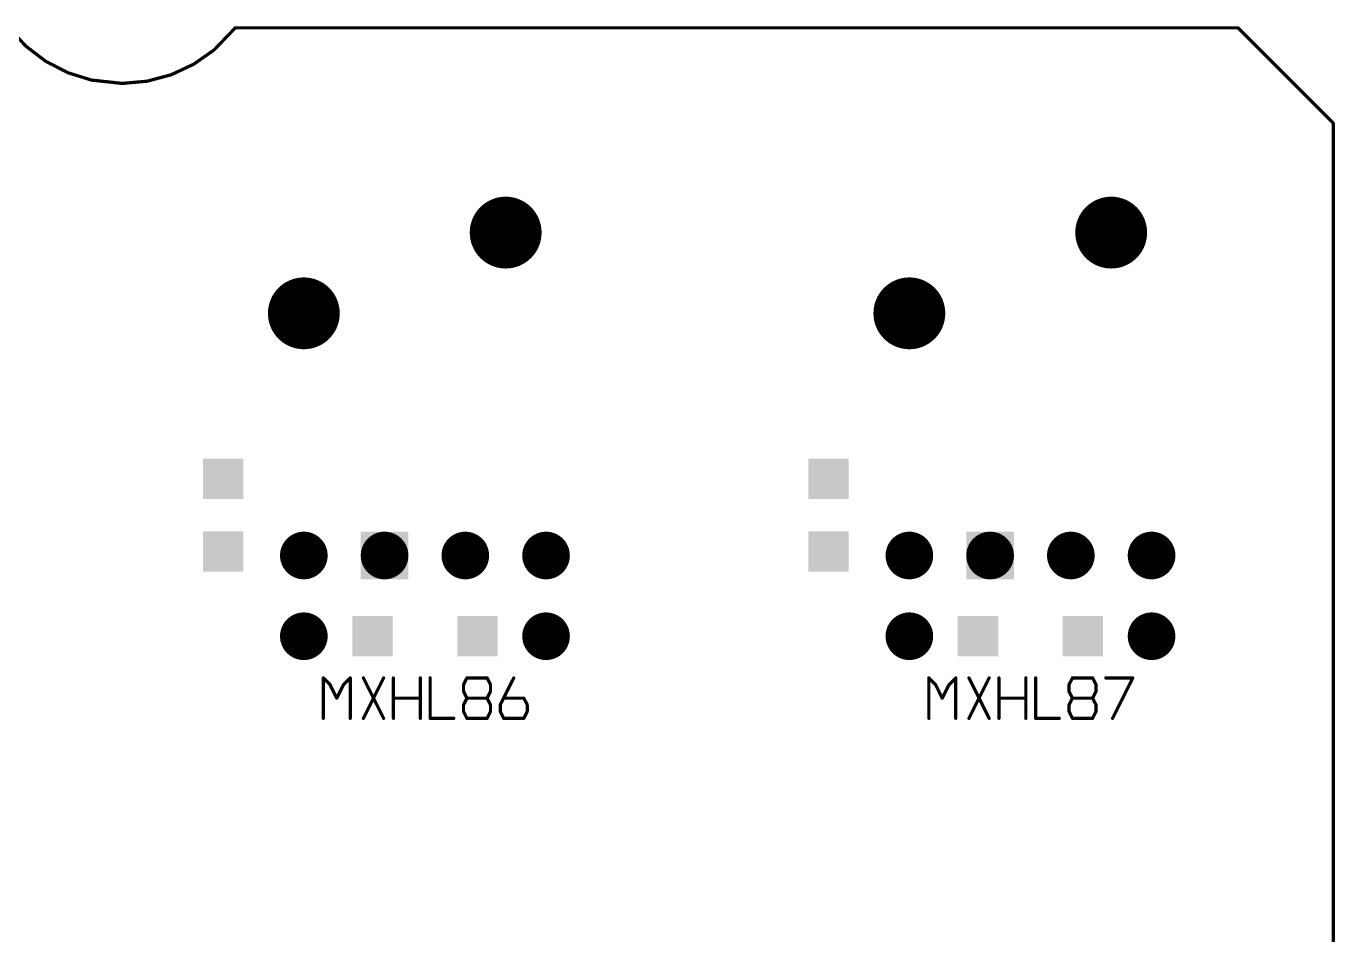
# Model space of a CAD drawing. Header units: millimetres. Extents: x 451 to 799, y 260 to 388.
# Drawn here: x 757.62 to 798.79, y 353.97 to 382.56 of the extents above; entities that cross this region are included whole.
import ezdxf

# ---------------------------------------------------------------- set-up
doc = ezdxf.new("R2010")
doc.units = ezdxf.units.MM
for name, color, linetype in [('3_A_', 4, 'Continuous'), ('4_A_', 54, 'Continuous'), ('5_A_', 7, 'Continuous'), ('8_A_', 3, 'Continuous')]:
    doc.layers.add(name, color=color, linetype=linetype)

# ---------------------------------------------------------------- blocks, each defined once
blk = doc.blocks.new('D24ROUND1_4986X1_4986')
blk.add_lwpolyline([(0.37465, 0, 0.7493, 0.7493, 1), (-0.37465, 0, 0.7493, 0.7493, 1), (0.37465, 0, 0.7493, 0.7493, 0)], format="xyseb")
blk = doc.blocks.new('D25ROUND2_2606X2_2606')
blk.add_lwpolyline([(0.56515, 0, 1.1303, 1.1303, 1), (-0.56515, 0, 1.1303, 1.1303, 1), (0.56515, 0, 1.1303, 1.1303, 0)], format="xyseb")
blk = doc.blocks.new('D16SQUARE1_27X1_27')
blk.add_solid([(-0.635, -0.635), (0.635, -0.635), (-0.635, 0.635), (0.635, 0.635)])
blk = doc.blocks.new('D41SQUARE1_4986X1_4986')
blk.add_solid([(-0.7493, -0.7493), (0.7493, -0.7493), (-0.7493, 0.7493), (0.7493, 0.7493)])

msp = doc.modelspace()

# ---------------------------------------------------------------- linework, layer by layer
at = {"layer": '5_A_'}
for points in [[(767.178, 361.843, 0.102, 0.102, 0), (766.967, 362.054, 0.102, 0.102, 0)], [(766.967, 362.054, 0.102, 0.102, 0), (766.967, 360.784, 0.102, 0.102, 0)], [(767.389, 361.419, 0.102, 0.102, 0), (767.178, 361.843, 0.102, 0.102, 0)], [(767.602, 361.843, 0.102, 0.102, 0), (767.389, 361.419, 0.102, 0.102, 0)], [(767.813, 362.054, 0.102, 0.102, 0), (767.602, 361.843, 0.102, 0.102, 0)], [(767.813, 360.784, 0.102, 0.102, 0), (767.813, 362.054, 0.102, 0.102, 0)], [(768.862, 360.784, 0.102, 0.102, 0), (768.227, 362.054, 0.102, 0.102, 0)], [(768.862, 362.054, 0.102, 0.102, 0), (768.227, 360.784, 0.102, 0.102, 0)], [(769.172, 360.784, 0.102, 0.102, 0), (769.172, 362.054, 0.102, 0.102, 0)], [(770.018, 360.784, 0.102, 0.102, 0), (770.018, 362.054, 0.102, 0.102, 0)], [(770.328, 360.784, 0.102, 0.102, 0), (770.328, 362.054, 0.102, 0.102, 0)], [(771.483, 362.054, 0.102, 0.102, 0), (771.377, 361.843, 0.102, 0.102, 0)], [(771.377, 361.843, 0.102, 0.102, 0), (771.377, 361.633, 0.102, 0.102, 0)], [(772.118, 362.054, 0.102, 0.102, 0), (771.483, 362.054, 0.102, 0.102, 0)], [(772.225, 361.843, 0.102, 0.102, 0), (772.118, 362.054, 0.102, 0.102, 0)], [(772.225, 361.633, 0.102, 0.102, 0), (772.225, 361.843, 0.102, 0.102, 0)], [(772.532, 361.208, 0.102, 0.102, 0), (772.957, 362.054, 0.102, 0.102, 0)], [(786.228, 361.843, 0.102, 0.102, 0), (786.017, 362.054, 0.102, 0.102, 0)], [(786.017, 362.054, 0.102, 0.102, 0), (786.017, 360.784, 0.102, 0.102, 0)], [(786.439, 361.419, 0.102, 0.102, 0), (786.228, 361.843, 0.102, 0.102, 0)], [(786.652, 361.843, 0.102, 0.102, 0), (786.439, 361.419, 0.102, 0.102, 0)], [(786.863, 362.054, 0.102, 0.102, 0), (786.652, 361.843, 0.102, 0.102, 0)], [(786.863, 360.784, 0.102, 0.102, 0), (786.863, 362.054, 0.102, 0.102, 0)], [(787.912, 360.784, 0.102, 0.102, 0), (787.277, 362.054, 0.102, 0.102, 0)], [(787.912, 362.054, 0.102, 0.102, 0), (787.277, 360.784, 0.102, 0.102, 0)], [(788.222, 360.784, 0.102, 0.102, 0), (788.222, 362.054, 0.102, 0.102, 0)], [(789.068, 360.784, 0.102, 0.102, 0), (789.068, 362.054, 0.102, 0.102, 0)], [(789.378, 360.784, 0.102, 0.102, 0), (789.378, 362.054, 0.102, 0.102, 0)], [(790.533, 362.054, 0.102, 0.102, 0), (790.427, 361.843, 0.102, 0.102, 0)], [(790.427, 361.843, 0.102, 0.102, 0), (790.427, 361.633, 0.102, 0.102, 0)], [(791.168, 362.054, 0.102, 0.102, 0), (790.533, 362.054, 0.102, 0.102, 0)], [(791.275, 361.843, 0.102, 0.102, 0), (791.168, 362.054, 0.102, 0.102, 0)], [(791.275, 361.633, 0.102, 0.102, 0), (791.275, 361.843, 0.102, 0.102, 0)], [(792.431, 362.054, 0.102, 0.102, 0), (791.582, 362.054, 0.102, 0.102, 0)], [(791.796, 360.784, 0.102, 0.102, 0), (792.431, 362.054, 0.102, 0.102, 0)], [(771.377, 361.633, 0.102, 0.102, 0), (771.483, 361.419, 0.102, 0.102, 0)], [(772.118, 361.419, 0.102, 0.102, 0), (772.225, 361.633, 0.102, 0.102, 0)], [(790.427, 361.633, 0.102, 0.102, 0), (790.533, 361.419, 0.102, 0.102, 0)], [(791.168, 361.419, 0.102, 0.102, 0), (791.275, 361.633, 0.102, 0.102, 0)], [(770.018, 361.419, 0.102, 0.102, 0), (769.172, 361.419, 0.102, 0.102, 0)], [(771.377, 361.208, 0.102, 0.102, 0), (771.483, 361.419, 0.102, 0.102, 0)], [(771.377, 360.998, 0.102, 0.102, 0), (771.377, 361.208, 0.102, 0.102, 0)], [(771.483, 361.419, 0.102, 0.102, 0), (772.118, 361.419, 0.102, 0.102, 0)], [(772.118, 361.419, 0.102, 0.102, 0), (772.225, 361.208, 0.102, 0.102, 0)], [(772.225, 361.208, 0.102, 0.102, 0), (772.225, 360.998, 0.102, 0.102, 0)], [(772.532, 360.998, 0.102, 0.102, 0), (772.532, 361.208, 0.102, 0.102, 0)], [(772.639, 361.419, 0.102, 0.102, 0), (773.274, 361.419, 0.102, 0.102, 0)], [(773.274, 361.419, 0.102, 0.102, 0), (773.381, 361.208, 0.102, 0.102, 0)], [(773.381, 361.208, 0.102, 0.102, 0), (773.381, 360.998, 0.102, 0.102, 0)], [(789.068, 361.419, 0.102, 0.102, 0), (788.222, 361.419, 0.102, 0.102, 0)], [(790.427, 361.208, 0.102, 0.102, 0), (790.533, 361.419, 0.102, 0.102, 0)], [(790.427, 360.998, 0.102, 0.102, 0), (790.427, 361.208, 0.102, 0.102, 0)], [(790.533, 361.419, 0.102, 0.102, 0), (791.168, 361.419, 0.102, 0.102, 0)], [(791.168, 361.419, 0.102, 0.102, 0), (791.275, 361.208, 0.102, 0.102, 0)], [(791.275, 361.208, 0.102, 0.102, 0), (791.275, 360.998, 0.102, 0.102, 0)], [(771.069, 360.784, 0.102, 0.102, 0), (770.328, 360.784, 0.102, 0.102, 0)], [(771.483, 360.784, 0.102, 0.102, 0), (771.377, 360.998, 0.102, 0.102, 0)], [(772.118, 360.784, 0.102, 0.102, 0), (771.483, 360.784, 0.102, 0.102, 0)], [(772.225, 360.998, 0.102, 0.102, 0), (772.118, 360.784, 0.102, 0.102, 0)], [(772.639, 360.784, 0.102, 0.102, 0), (772.532, 360.998, 0.102, 0.102, 0)], [(773.274, 360.784, 0.102, 0.102, 0), (772.639, 360.784, 0.102, 0.102, 0)], [(773.381, 360.998, 0.102, 0.102, 0), (773.274, 360.784, 0.102, 0.102, 0)], [(790.119, 360.784, 0.102, 0.102, 0), (789.378, 360.784, 0.102, 0.102, 0)], [(790.533, 360.784, 0.102, 0.102, 0), (790.427, 360.998, 0.102, 0.102, 0)], [(791.168, 360.784, 0.102, 0.102, 0), (790.533, 360.784, 0.102, 0.102, 0)], [(791.275, 360.998, 0.102, 0.102, 0), (791.168, 360.784, 0.102, 0.102, 0)]]:
    msp.add_lwpolyline(points, format="xyseb", dxfattribs=at)
for points in [[(766.942, 362.054, 0.0508, 0.0508, 1), (766.993, 362.054, 0.0508, 0.0508, 1), (766.942, 362.054, 0.0508, 0.0508, 0)], [(766.942, 362.054, 0.0508, 0.0508, 1), (766.993, 362.054, 0.0508, 0.0508, 1), (766.942, 362.054, 0.0508, 0.0508, 0)], [(766.942, 362.054, 0.0508, 0.0508, 1), (766.993, 362.054, 0.0508, 0.0508, 1), (766.942, 362.054, 0.0508, 0.0508, 0)], [(767.153, 361.843, 0.0508, 0.0508, 1), (767.204, 361.843, 0.0508, 0.0508, 1), (767.153, 361.843, 0.0508, 0.0508, 0)], [(767.153, 361.843, 0.0508, 0.0508, 1), (767.204, 361.843, 0.0508, 0.0508, 1), (767.153, 361.843, 0.0508, 0.0508, 0)], [(767.153, 361.843, 0.0508, 0.0508, 1), (767.204, 361.843, 0.0508, 0.0508, 1), (767.153, 361.843, 0.0508, 0.0508, 0)], [(767.577, 361.843, 0.0508, 0.0508, 1), (767.628, 361.843, 0.0508, 0.0508, 1), (767.577, 361.843, 0.0508, 0.0508, 0)], [(767.577, 361.843, 0.0508, 0.0508, 1), (767.628, 361.843, 0.0508, 0.0508, 1), (767.577, 361.843, 0.0508, 0.0508, 0)], [(767.577, 361.843, 0.0508, 0.0508, 1), (767.628, 361.843, 0.0508, 0.0508, 1), (767.577, 361.843, 0.0508, 0.0508, 0)], [(767.788, 362.054, 0.0508, 0.0508, 1), (767.839, 362.054, 0.0508, 0.0508, 1), (767.788, 362.054, 0.0508, 0.0508, 0)], [(767.788, 362.054, 0.0508, 0.0508, 1), (767.839, 362.054, 0.0508, 0.0508, 1), (767.788, 362.054, 0.0508, 0.0508, 0)], [(767.788, 362.054, 0.0508, 0.0508, 1), (767.839, 362.054, 0.0508, 0.0508, 1), (767.788, 362.054, 0.0508, 0.0508, 0)], [(768.202, 362.054, 0.0508, 0.0508, 1), (768.253, 362.054, 0.0508, 0.0508, 1), (768.202, 362.054, 0.0508, 0.0508, 0)], [(768.202, 362.054, 0.0508, 0.0508, 1), (768.253, 362.054, 0.0508, 0.0508, 1), (768.202, 362.054, 0.0508, 0.0508, 0)], [(768.837, 362.054, 0.0508, 0.0508, 1), (768.888, 362.054, 0.0508, 0.0508, 1), (768.837, 362.054, 0.0508, 0.0508, 0)], [(769.147, 362.054, 0.0508, 0.0508, 1), (769.197, 362.054, 0.0508, 0.0508, 1), (769.147, 362.054, 0.0508, 0.0508, 0)], [(769.147, 362.054, 0.0508, 0.0508, 1), (769.197, 362.054, 0.0508, 0.0508, 1), (769.147, 362.054, 0.0508, 0.0508, 0)], [(769.992, 362.054, 0.0508, 0.0508, 1), (770.043, 362.054, 0.0508, 0.0508, 1), (769.992, 362.054, 0.0508, 0.0508, 0)], [(769.992, 362.054, 0.0508, 0.0508, 1), (770.043, 362.054, 0.0508, 0.0508, 1), (769.992, 362.054, 0.0508, 0.0508, 0)], [(770.302, 362.054, 0.0508, 0.0508, 1), (770.353, 362.054, 0.0508, 0.0508, 1), (770.302, 362.054, 0.0508, 0.0508, 0)], [(770.302, 362.054, 0.0508, 0.0508, 1), (770.353, 362.054, 0.0508, 0.0508, 1), (770.302, 362.054, 0.0508, 0.0508, 0)], [(771.351, 361.843, 0.0508, 0.0508, 1), (771.402, 361.843, 0.0508, 0.0508, 1), (771.351, 361.843, 0.0508, 0.0508, 0)], [(771.351, 361.843, 0.0508, 0.0508, 1), (771.402, 361.843, 0.0508, 0.0508, 1), (771.351, 361.843, 0.0508, 0.0508, 0)], [(771.351, 361.843, 0.0508, 0.0508, 1), (771.402, 361.843, 0.0508, 0.0508, 1), (771.351, 361.843, 0.0508, 0.0508, 0)], [(771.458, 362.054, 0.0508, 0.0508, 1), (771.509, 362.054, 0.0508, 0.0508, 1), (771.458, 362.054, 0.0508, 0.0508, 0)], [(771.458, 362.054, 0.0508, 0.0508, 1), (771.509, 362.054, 0.0508, 0.0508, 1), (771.458, 362.054, 0.0508, 0.0508, 0)], [(771.458, 362.054, 0.0508, 0.0508, 1), (771.509, 362.054, 0.0508, 0.0508, 1), (771.458, 362.054, 0.0508, 0.0508, 0)], [(772.093, 362.054, 0.0508, 0.0508, 1), (772.144, 362.054, 0.0508, 0.0508, 1), (772.093, 362.054, 0.0508, 0.0508, 0)], [(772.093, 362.054, 0.0508, 0.0508, 1), (772.144, 362.054, 0.0508, 0.0508, 1), (772.093, 362.054, 0.0508, 0.0508, 0)], [(772.093, 362.054, 0.0508, 0.0508, 1), (772.144, 362.054, 0.0508, 0.0508, 1), (772.093, 362.054, 0.0508, 0.0508, 0)], [(772.2, 361.843, 0.0508, 0.0508, 1), (772.251, 361.843, 0.0508, 0.0508, 1), (772.2, 361.843, 0.0508, 0.0508, 0)], [(772.2, 361.843, 0.0508, 0.0508, 1), (772.251, 361.843, 0.0508, 0.0508, 1), (772.2, 361.843, 0.0508, 0.0508, 0)], [(772.2, 361.843, 0.0508, 0.0508, 1), (772.251, 361.843, 0.0508, 0.0508, 1), (772.2, 361.843, 0.0508, 0.0508, 0)], [(772.931, 362.054, 0.0508, 0.0508, 1), (772.982, 362.054, 0.0508, 0.0508, 1), (772.931, 362.054, 0.0508, 0.0508, 0)], [(772.931, 362.054, 0.0508, 0.0508, 1), (772.982, 362.054, 0.0508, 0.0508, 1), (772.931, 362.054, 0.0508, 0.0508, 0)], [(785.992, 362.054, 0.0508, 0.0508, 1), (786.043, 362.054, 0.0508, 0.0508, 1), (785.992, 362.054, 0.0508, 0.0508, 0)], [(785.992, 362.054, 0.0508, 0.0508, 1), (786.043, 362.054, 0.0508, 0.0508, 1), (785.992, 362.054, 0.0508, 0.0508, 0)], [(785.992, 362.054, 0.0508, 0.0508, 1), (786.043, 362.054, 0.0508, 0.0508, 1), (785.992, 362.054, 0.0508, 0.0508, 0)], [(786.203, 361.843, 0.0508, 0.0508, 1), (786.254, 361.843, 0.0508, 0.0508, 1), (786.203, 361.843, 0.0508, 0.0508, 0)], [(786.203, 361.843, 0.0508, 0.0508, 1), (786.254, 361.843, 0.0508, 0.0508, 1), (786.203, 361.843, 0.0508, 0.0508, 0)], [(786.203, 361.843, 0.0508, 0.0508, 1), (786.254, 361.843, 0.0508, 0.0508, 1), (786.203, 361.843, 0.0508, 0.0508, 0)], [(786.627, 361.843, 0.0508, 0.0508, 1), (786.678, 361.843, 0.0508, 0.0508, 1), (786.627, 361.843, 0.0508, 0.0508, 0)], [(786.627, 361.843, 0.0508, 0.0508, 1), (786.678, 361.843, 0.0508, 0.0508, 1), (786.627, 361.843, 0.0508, 0.0508, 0)], [(786.627, 361.843, 0.0508, 0.0508, 1), (786.678, 361.843, 0.0508, 0.0508, 1), (786.627, 361.843, 0.0508, 0.0508, 0)], [(786.838, 362.054, 0.0508, 0.0508, 1), (786.889, 362.054, 0.0508, 0.0508, 1), (786.838, 362.054, 0.0508, 0.0508, 0)], [(786.838, 362.054, 0.0508, 0.0508, 1), (786.889, 362.054, 0.0508, 0.0508, 1), (786.838, 362.054, 0.0508, 0.0508, 0)], [(786.838, 362.054, 0.0508, 0.0508, 1), (786.889, 362.054, 0.0508, 0.0508, 1), (786.838, 362.054, 0.0508, 0.0508, 0)], [(787.252, 362.054, 0.0508, 0.0508, 1), (787.303, 362.054, 0.0508, 0.0508, 1), (787.252, 362.054, 0.0508, 0.0508, 0)], [(787.252, 362.054, 0.0508, 0.0508, 1), (787.303, 362.054, 0.0508, 0.0508, 1), (787.252, 362.054, 0.0508, 0.0508, 0)], [(787.887, 362.054, 0.0508, 0.0508, 1), (787.938, 362.054, 0.0508, 0.0508, 1), (787.887, 362.054, 0.0508, 0.0508, 0)], [(788.197, 362.054, 0.0508, 0.0508, 1), (788.247, 362.054, 0.0508, 0.0508, 1), (788.197, 362.054, 0.0508, 0.0508, 0)], [(788.197, 362.054, 0.0508, 0.0508, 1), (788.247, 362.054, 0.0508, 0.0508, 1), (788.197, 362.054, 0.0508, 0.0508, 0)], [(789.042, 362.054, 0.0508, 0.0508, 1), (789.093, 362.054, 0.0508, 0.0508, 1), (789.042, 362.054, 0.0508, 0.0508, 0)], [(789.042, 362.054, 0.0508, 0.0508, 1), (789.093, 362.054, 0.0508, 0.0508, 1), (789.042, 362.054, 0.0508, 0.0508, 0)], [(789.352, 362.054, 0.0508, 0.0508, 1), (789.403, 362.054, 0.0508, 0.0508, 1), (789.352, 362.054, 0.0508, 0.0508, 0)], [(789.352, 362.054, 0.0508, 0.0508, 1), (789.403, 362.054, 0.0508, 0.0508, 1), (789.352, 362.054, 0.0508, 0.0508, 0)], [(790.401, 361.843, 0.0508, 0.0508, 1), (790.452, 361.843, 0.0508, 0.0508, 1), (790.401, 361.843, 0.0508, 0.0508, 0)], [(790.401, 361.843, 0.0508, 0.0508, 1), (790.452, 361.843, 0.0508, 0.0508, 1), (790.401, 361.843, 0.0508, 0.0508, 0)], [(790.401, 361.843, 0.0508, 0.0508, 1), (790.452, 361.843, 0.0508, 0.0508, 1), (790.401, 361.843, 0.0508, 0.0508, 0)], [(790.508, 362.054, 0.0508, 0.0508, 1), (790.559, 362.054, 0.0508, 0.0508, 1), (790.508, 362.054, 0.0508, 0.0508, 0)], [(790.508, 362.054, 0.0508, 0.0508, 1), (790.559, 362.054, 0.0508, 0.0508, 1), (790.508, 362.054, 0.0508, 0.0508, 0)], [(790.508, 362.054, 0.0508, 0.0508, 1), (790.559, 362.054, 0.0508, 0.0508, 1), (790.508, 362.054, 0.0508, 0.0508, 0)], [(791.143, 362.054, 0.0508, 0.0508, 1), (791.194, 362.054, 0.0508, 0.0508, 1), (791.143, 362.054, 0.0508, 0.0508, 0)], [(791.143, 362.054, 0.0508, 0.0508, 1), (791.194, 362.054, 0.0508, 0.0508, 1), (791.143, 362.054, 0.0508, 0.0508, 0)], [(791.143, 362.054, 0.0508, 0.0508, 1), (791.194, 362.054, 0.0508, 0.0508, 1), (791.143, 362.054, 0.0508, 0.0508, 0)], [(791.25, 361.843, 0.0508, 0.0508, 1), (791.301, 361.843, 0.0508, 0.0508, 1), (791.25, 361.843, 0.0508, 0.0508, 0)], [(791.25, 361.843, 0.0508, 0.0508, 1), (791.301, 361.843, 0.0508, 0.0508, 1), (791.25, 361.843, 0.0508, 0.0508, 0)], [(791.25, 361.843, 0.0508, 0.0508, 1), (791.301, 361.843, 0.0508, 0.0508, 1), (791.25, 361.843, 0.0508, 0.0508, 0)], [(791.557, 362.054, 0.0508, 0.0508, 1), (791.608, 362.054, 0.0508, 0.0508, 1), (791.557, 362.054, 0.0508, 0.0508, 0)], [(791.557, 362.054, 0.0508, 0.0508, 1), (791.608, 362.054, 0.0508, 0.0508, 1), (791.557, 362.054, 0.0508, 0.0508, 0)], [(792.405, 362.054, 0.0508, 0.0508, 1), (792.456, 362.054, 0.0508, 0.0508, 1), (792.405, 362.054, 0.0508, 0.0508, 0)], [(792.405, 362.054, 0.0508, 0.0508, 1), (792.456, 362.054, 0.0508, 0.0508, 1), (792.405, 362.054, 0.0508, 0.0508, 0)], [(792.405, 362.054, 0.0508, 0.0508, 1), (792.456, 362.054, 0.0508, 0.0508, 1), (792.405, 362.054, 0.0508, 0.0508, 0)], [(771.351, 361.633, 0.0508, 0.0508, 1), (771.402, 361.633, 0.0508, 0.0508, 1), (771.351, 361.633, 0.0508, 0.0508, 0)], [(771.351, 361.633, 0.0508, 0.0508, 1), (771.402, 361.633, 0.0508, 0.0508, 1), (771.351, 361.633, 0.0508, 0.0508, 0)], [(771.351, 361.633, 0.0508, 0.0508, 1), (771.402, 361.633, 0.0508, 0.0508, 1), (771.351, 361.633, 0.0508, 0.0508, 0)], [(772.2, 361.633, 0.0508, 0.0508, 1), (772.251, 361.633, 0.0508, 0.0508, 1), (772.2, 361.633, 0.0508, 0.0508, 0)], [(772.2, 361.633, 0.0508, 0.0508, 1), (772.251, 361.633, 0.0508, 0.0508, 1), (772.2, 361.633, 0.0508, 0.0508, 0)], [(772.2, 361.633, 0.0508, 0.0508, 1), (772.251, 361.633, 0.0508, 0.0508, 1), (772.2, 361.633, 0.0508, 0.0508, 0)], [(790.401, 361.633, 0.0508, 0.0508, 1), (790.452, 361.633, 0.0508, 0.0508, 1), (790.401, 361.633, 0.0508, 0.0508, 0)], [(790.401, 361.633, 0.0508, 0.0508, 1), (790.452, 361.633, 0.0508, 0.0508, 1), (790.401, 361.633, 0.0508, 0.0508, 0)], [(790.401, 361.633, 0.0508, 0.0508, 1), (790.452, 361.633, 0.0508, 0.0508, 1), (790.401, 361.633, 0.0508, 0.0508, 0)], [(791.25, 361.633, 0.0508, 0.0508, 1), (791.301, 361.633, 0.0508, 0.0508, 1), (791.25, 361.633, 0.0508, 0.0508, 0)], [(791.25, 361.633, 0.0508, 0.0508, 1), (791.301, 361.633, 0.0508, 0.0508, 1), (791.25, 361.633, 0.0508, 0.0508, 0)], [(791.25, 361.633, 0.0508, 0.0508, 1), (791.301, 361.633, 0.0508, 0.0508, 1), (791.25, 361.633, 0.0508, 0.0508, 0)], [(767.364, 361.419, 0.0508, 0.0508, 1), (767.414, 361.419, 0.0508, 0.0508, 1), (767.364, 361.419, 0.0508, 0.0508, 0)], [(767.364, 361.419, 0.0508, 0.0508, 1), (767.414, 361.419, 0.0508, 0.0508, 1), (767.364, 361.419, 0.0508, 0.0508, 0)], [(767.364, 361.419, 0.0508, 0.0508, 1), (767.414, 361.419, 0.0508, 0.0508, 1), (767.364, 361.419, 0.0508, 0.0508, 0)], [(769.147, 361.419, 0.0508, 0.0508, 1), (769.197, 361.419, 0.0508, 0.0508, 1), (769.147, 361.419, 0.0508, 0.0508, 0)], [(769.147, 361.419, 0.0508, 0.0508, 1), (769.197, 361.419, 0.0508, 0.0508, 1), (769.147, 361.419, 0.0508, 0.0508, 0)], [(769.992, 361.419, 0.0508, 0.0508, 1), (770.043, 361.419, 0.0508, 0.0508, 1), (769.992, 361.419, 0.0508, 0.0508, 0)], [(771.351, 361.208, 0.0508, 0.0508, 1), (771.402, 361.208, 0.0508, 0.0508, 1), (771.351, 361.208, 0.0508, 0.0508, 0)], [(771.351, 361.208, 0.0508, 0.0508, 1), (771.402, 361.208, 0.0508, 0.0508, 1), (771.351, 361.208, 0.0508, 0.0508, 0)], [(771.351, 361.208, 0.0508, 0.0508, 1), (771.402, 361.208, 0.0508, 0.0508, 1), (771.351, 361.208, 0.0508, 0.0508, 0)], [(771.458, 361.419, 0.0508, 0.0508, 1), (771.509, 361.419, 0.0508, 0.0508, 1), (771.458, 361.419, 0.0508, 0.0508, 0)], [(771.458, 361.419, 0.0508, 0.0508, 1), (771.509, 361.419, 0.0508, 0.0508, 1), (771.458, 361.419, 0.0508, 0.0508, 0)], [(771.458, 361.419, 0.0508, 0.0508, 1), (771.509, 361.419, 0.0508, 0.0508, 1), (771.458, 361.419, 0.0508, 0.0508, 0)], [(771.458, 361.419, 0.0508, 0.0508, 1), (771.509, 361.419, 0.0508, 0.0508, 1), (771.458, 361.419, 0.0508, 0.0508, 0)], [(771.458, 361.419, 0.0508, 0.0508, 1), (771.509, 361.419, 0.0508, 0.0508, 1), (771.458, 361.419, 0.0508, 0.0508, 0)], [(772.093, 361.419, 0.0508, 0.0508, 1), (772.144, 361.419, 0.0508, 0.0508, 1), (772.093, 361.419, 0.0508, 0.0508, 0)], [(772.093, 361.419, 0.0508, 0.0508, 1), (772.144, 361.419, 0.0508, 0.0508, 1), (772.093, 361.419, 0.0508, 0.0508, 0)], [(772.093, 361.419, 0.0508, 0.0508, 1), (772.144, 361.419, 0.0508, 0.0508, 1), (772.093, 361.419, 0.0508, 0.0508, 0)], [(772.093, 361.419, 0.0508, 0.0508, 1), (772.144, 361.419, 0.0508, 0.0508, 1), (772.093, 361.419, 0.0508, 0.0508, 0)], [(772.2, 361.208, 0.0508, 0.0508, 1), (772.251, 361.208, 0.0508, 0.0508, 1), (772.2, 361.208, 0.0508, 0.0508, 0)], [(772.2, 361.208, 0.0508, 0.0508, 1), (772.251, 361.208, 0.0508, 0.0508, 1), (772.2, 361.208, 0.0508, 0.0508, 0)], [(772.2, 361.208, 0.0508, 0.0508, 1), (772.251, 361.208, 0.0508, 0.0508, 1), (772.2, 361.208, 0.0508, 0.0508, 0)], [(772.507, 361.208, 0.0508, 0.0508, 1), (772.558, 361.208, 0.0508, 0.0508, 1), (772.507, 361.208, 0.0508, 0.0508, 0)], [(772.507, 361.208, 0.0508, 0.0508, 1), (772.558, 361.208, 0.0508, 0.0508, 1), (772.507, 361.208, 0.0508, 0.0508, 0)], [(772.507, 361.208, 0.0508, 0.0508, 1), (772.558, 361.208, 0.0508, 0.0508, 1), (772.507, 361.208, 0.0508, 0.0508, 0)], [(772.614, 361.419, 0.0508, 0.0508, 1), (772.665, 361.419, 0.0508, 0.0508, 1), (772.614, 361.419, 0.0508, 0.0508, 0)], [(773.249, 361.419, 0.0508, 0.0508, 1), (773.3, 361.419, 0.0508, 0.0508, 1), (773.249, 361.419, 0.0508, 0.0508, 0)], [(773.249, 361.419, 0.0508, 0.0508, 1), (773.3, 361.419, 0.0508, 0.0508, 1), (773.249, 361.419, 0.0508, 0.0508, 0)], [(773.249, 361.419, 0.0508, 0.0508, 1), (773.3, 361.419, 0.0508, 0.0508, 1), (773.249, 361.419, 0.0508, 0.0508, 0)], [(773.355, 361.208, 0.0508, 0.0508, 1), (773.406, 361.208, 0.0508, 0.0508, 1), (773.355, 361.208, 0.0508, 0.0508, 0)], [(773.355, 361.208, 0.0508, 0.0508, 1), (773.406, 361.208, 0.0508, 0.0508, 1), (773.355, 361.208, 0.0508, 0.0508, 0)], [(773.355, 361.208, 0.0508, 0.0508, 1), (773.406, 361.208, 0.0508, 0.0508, 1), (773.355, 361.208, 0.0508, 0.0508, 0)], [(786.414, 361.419, 0.0508, 0.0508, 1), (786.464, 361.419, 0.0508, 0.0508, 1), (786.414, 361.419, 0.0508, 0.0508, 0)], [(786.414, 361.419, 0.0508, 0.0508, 1), (786.464, 361.419, 0.0508, 0.0508, 1), (786.414, 361.419, 0.0508, 0.0508, 0)], [(786.414, 361.419, 0.0508, 0.0508, 1), (786.464, 361.419, 0.0508, 0.0508, 1), (786.414, 361.419, 0.0508, 0.0508, 0)], [(788.197, 361.419, 0.0508, 0.0508, 1), (788.247, 361.419, 0.0508, 0.0508, 1), (788.197, 361.419, 0.0508, 0.0508, 0)], [(788.197, 361.419, 0.0508, 0.0508, 1), (788.247, 361.419, 0.0508, 0.0508, 1), (788.197, 361.419, 0.0508, 0.0508, 0)], [(789.042, 361.419, 0.0508, 0.0508, 1), (789.093, 361.419, 0.0508, 0.0508, 1), (789.042, 361.419, 0.0508, 0.0508, 0)], [(790.401, 361.208, 0.0508, 0.0508, 1), (790.452, 361.208, 0.0508, 0.0508, 1), (790.401, 361.208, 0.0508, 0.0508, 0)], [(790.401, 361.208, 0.0508, 0.0508, 1), (790.452, 361.208, 0.0508, 0.0508, 1), (790.401, 361.208, 0.0508, 0.0508, 0)], [(790.401, 361.208, 0.0508, 0.0508, 1), (790.452, 361.208, 0.0508, 0.0508, 1), (790.401, 361.208, 0.0508, 0.0508, 0)], [(790.508, 361.419, 0.0508, 0.0508, 1), (790.559, 361.419, 0.0508, 0.0508, 1), (790.508, 361.419, 0.0508, 0.0508, 0)], [(790.508, 361.419, 0.0508, 0.0508, 1), (790.559, 361.419, 0.0508, 0.0508, 1), (790.508, 361.419, 0.0508, 0.0508, 0)], [(790.508, 361.419, 0.0508, 0.0508, 1), (790.559, 361.419, 0.0508, 0.0508, 1), (790.508, 361.419, 0.0508, 0.0508, 0)], [(790.508, 361.419, 0.0508, 0.0508, 1), (790.559, 361.419, 0.0508, 0.0508, 1), (790.508, 361.419, 0.0508, 0.0508, 0)], [(790.508, 361.419, 0.0508, 0.0508, 1), (790.559, 361.419, 0.0508, 0.0508, 1), (790.508, 361.419, 0.0508, 0.0508, 0)], [(791.143, 361.419, 0.0508, 0.0508, 1), (791.194, 361.419, 0.0508, 0.0508, 1), (791.143, 361.419, 0.0508, 0.0508, 0)], [(791.143, 361.419, 0.0508, 0.0508, 1), (791.194, 361.419, 0.0508, 0.0508, 1), (791.143, 361.419, 0.0508, 0.0508, 0)], [(791.143, 361.419, 0.0508, 0.0508, 1), (791.194, 361.419, 0.0508, 0.0508, 1), (791.143, 361.419, 0.0508, 0.0508, 0)], [(791.143, 361.419, 0.0508, 0.0508, 1), (791.194, 361.419, 0.0508, 0.0508, 1), (791.143, 361.419, 0.0508, 0.0508, 0)], [(791.25, 361.208, 0.0508, 0.0508, 1), (791.301, 361.208, 0.0508, 0.0508, 1), (791.25, 361.208, 0.0508, 0.0508, 0)], [(791.25, 361.208, 0.0508, 0.0508, 1), (791.301, 361.208, 0.0508, 0.0508, 1), (791.25, 361.208, 0.0508, 0.0508, 0)], [(791.25, 361.208, 0.0508, 0.0508, 1), (791.301, 361.208, 0.0508, 0.0508, 1), (791.25, 361.208, 0.0508, 0.0508, 0)], [(766.942, 360.784, 0.0508, 0.0508, 1), (766.993, 360.784, 0.0508, 0.0508, 1), (766.942, 360.784, 0.0508, 0.0508, 0)], [(766.942, 360.784, 0.0508, 0.0508, 1), (766.993, 360.784, 0.0508, 0.0508, 1), (766.942, 360.784, 0.0508, 0.0508, 0)], [(767.788, 360.784, 0.0508, 0.0508, 1), (767.839, 360.784, 0.0508, 0.0508, 1), (767.788, 360.784, 0.0508, 0.0508, 0)], [(768.202, 360.784, 0.0508, 0.0508, 1), (768.253, 360.784, 0.0508, 0.0508, 1), (768.202, 360.784, 0.0508, 0.0508, 0)], [(768.202, 360.784, 0.0508, 0.0508, 1), (768.253, 360.784, 0.0508, 0.0508, 1), (768.202, 360.784, 0.0508, 0.0508, 0)], [(768.837, 360.784, 0.0508, 0.0508, 1), (768.888, 360.784, 0.0508, 0.0508, 1), (768.837, 360.784, 0.0508, 0.0508, 0)], [(769.147, 360.784, 0.0508, 0.0508, 1), (769.197, 360.784, 0.0508, 0.0508, 1), (769.147, 360.784, 0.0508, 0.0508, 0)], [(769.992, 360.784, 0.0508, 0.0508, 1), (770.043, 360.784, 0.0508, 0.0508, 1), (769.992, 360.784, 0.0508, 0.0508, 0)], [(770.302, 360.784, 0.0508, 0.0508, 1), (770.353, 360.784, 0.0508, 0.0508, 1), (770.302, 360.784, 0.0508, 0.0508, 0)], [(770.302, 360.784, 0.0508, 0.0508, 1), (770.353, 360.784, 0.0508, 0.0508, 1), (770.302, 360.784, 0.0508, 0.0508, 0)], [(770.302, 360.784, 0.0508, 0.0508, 1), (770.353, 360.784, 0.0508, 0.0508, 1), (770.302, 360.784, 0.0508, 0.0508, 0)], [(771.044, 360.784, 0.0508, 0.0508, 1), (771.095, 360.784, 0.0508, 0.0508, 1), (771.044, 360.784, 0.0508, 0.0508, 0)], [(771.351, 360.998, 0.0508, 0.0508, 1), (771.402, 360.998, 0.0508, 0.0508, 1), (771.351, 360.998, 0.0508, 0.0508, 0)], [(771.351, 360.998, 0.0508, 0.0508, 1), (771.402, 360.998, 0.0508, 0.0508, 1), (771.351, 360.998, 0.0508, 0.0508, 0)], [(771.351, 360.998, 0.0508, 0.0508, 1), (771.402, 360.998, 0.0508, 0.0508, 1), (771.351, 360.998, 0.0508, 0.0508, 0)], [(771.458, 360.784, 0.0508, 0.0508, 1), (771.509, 360.784, 0.0508, 0.0508, 1), (771.458, 360.784, 0.0508, 0.0508, 0)], [(771.458, 360.784, 0.0508, 0.0508, 1), (771.509, 360.784, 0.0508, 0.0508, 1), (771.458, 360.784, 0.0508, 0.0508, 0)], [(771.458, 360.784, 0.0508, 0.0508, 1), (771.509, 360.784, 0.0508, 0.0508, 1), (771.458, 360.784, 0.0508, 0.0508, 0)], [(772.093, 360.784, 0.0508, 0.0508, 1), (772.144, 360.784, 0.0508, 0.0508, 1), (772.093, 360.784, 0.0508, 0.0508, 0)], [(772.093, 360.784, 0.0508, 0.0508, 1), (772.144, 360.784, 0.0508, 0.0508, 1), (772.093, 360.784, 0.0508, 0.0508, 0)], [(772.093, 360.784, 0.0508, 0.0508, 1), (772.144, 360.784, 0.0508, 0.0508, 1), (772.093, 360.784, 0.0508, 0.0508, 0)], [(772.2, 360.998, 0.0508, 0.0508, 1), (772.251, 360.998, 0.0508, 0.0508, 1), (772.2, 360.998, 0.0508, 0.0508, 0)], [(772.2, 360.998, 0.0508, 0.0508, 1), (772.251, 360.998, 0.0508, 0.0508, 1), (772.2, 360.998, 0.0508, 0.0508, 0)], [(772.2, 360.998, 0.0508, 0.0508, 1), (772.251, 360.998, 0.0508, 0.0508, 1), (772.2, 360.998, 0.0508, 0.0508, 0)], [(772.507, 360.998, 0.0508, 0.0508, 1), (772.558, 360.998, 0.0508, 0.0508, 1), (772.507, 360.998, 0.0508, 0.0508, 0)], [(772.507, 360.998, 0.0508, 0.0508, 1), (772.558, 360.998, 0.0508, 0.0508, 1), (772.507, 360.998, 0.0508, 0.0508, 0)], [(772.507, 360.998, 0.0508, 0.0508, 1), (772.558, 360.998, 0.0508, 0.0508, 1), (772.507, 360.998, 0.0508, 0.0508, 0)], [(772.614, 360.784, 0.0508, 0.0508, 1), (772.665, 360.784, 0.0508, 0.0508, 1), (772.614, 360.784, 0.0508, 0.0508, 0)], [(772.614, 360.784, 0.0508, 0.0508, 1), (772.665, 360.784, 0.0508, 0.0508, 1), (772.614, 360.784, 0.0508, 0.0508, 0)], [(772.614, 360.784, 0.0508, 0.0508, 1), (772.665, 360.784, 0.0508, 0.0508, 1), (772.614, 360.784, 0.0508, 0.0508, 0)], [(773.249, 360.784, 0.0508, 0.0508, 1), (773.3, 360.784, 0.0508, 0.0508, 1), (773.249, 360.784, 0.0508, 0.0508, 0)], [(773.249, 360.784, 0.0508, 0.0508, 1), (773.3, 360.784, 0.0508, 0.0508, 1), (773.249, 360.784, 0.0508, 0.0508, 0)], [(773.249, 360.784, 0.0508, 0.0508, 1), (773.3, 360.784, 0.0508, 0.0508, 1), (773.249, 360.784, 0.0508, 0.0508, 0)], [(773.355, 360.998, 0.0508, 0.0508, 1), (773.406, 360.998, 0.0508, 0.0508, 1), (773.355, 360.998, 0.0508, 0.0508, 0)], [(773.355, 360.998, 0.0508, 0.0508, 1), (773.406, 360.998, 0.0508, 0.0508, 1), (773.355, 360.998, 0.0508, 0.0508, 0)], [(773.355, 360.998, 0.0508, 0.0508, 1), (773.406, 360.998, 0.0508, 0.0508, 1), (773.355, 360.998, 0.0508, 0.0508, 0)], [(785.992, 360.784, 0.0508, 0.0508, 1), (786.043, 360.784, 0.0508, 0.0508, 1), (785.992, 360.784, 0.0508, 0.0508, 0)], [(785.992, 360.784, 0.0508, 0.0508, 1), (786.043, 360.784, 0.0508, 0.0508, 1), (785.992, 360.784, 0.0508, 0.0508, 0)], [(786.838, 360.784, 0.0508, 0.0508, 1), (786.889, 360.784, 0.0508, 0.0508, 1), (786.838, 360.784, 0.0508, 0.0508, 0)], [(787.252, 360.784, 0.0508, 0.0508, 1), (787.303, 360.784, 0.0508, 0.0508, 1), (787.252, 360.784, 0.0508, 0.0508, 0)], [(787.252, 360.784, 0.0508, 0.0508, 1), (787.303, 360.784, 0.0508, 0.0508, 1), (787.252, 360.784, 0.0508, 0.0508, 0)], [(787.887, 360.784, 0.0508, 0.0508, 1), (787.938, 360.784, 0.0508, 0.0508, 1), (787.887, 360.784, 0.0508, 0.0508, 0)], [(788.197, 360.784, 0.0508, 0.0508, 1), (788.247, 360.784, 0.0508, 0.0508, 1), (788.197, 360.784, 0.0508, 0.0508, 0)], [(789.042, 360.784, 0.0508, 0.0508, 1), (789.093, 360.784, 0.0508, 0.0508, 1), (789.042, 360.784, 0.0508, 0.0508, 0)], [(789.352, 360.784, 0.0508, 0.0508, 1), (789.403, 360.784, 0.0508, 0.0508, 1), (789.352, 360.784, 0.0508, 0.0508, 0)], [(789.352, 360.784, 0.0508, 0.0508, 1), (789.403, 360.784, 0.0508, 0.0508, 1), (789.352, 360.784, 0.0508, 0.0508, 0)], [(789.352, 360.784, 0.0508, 0.0508, 1), (789.403, 360.784, 0.0508, 0.0508, 1), (789.352, 360.784, 0.0508, 0.0508, 0)], [(790.094, 360.784, 0.0508, 0.0508, 1), (790.145, 360.784, 0.0508, 0.0508, 1), (790.094, 360.784, 0.0508, 0.0508, 0)], [(790.401, 360.998, 0.0508, 0.0508, 1), (790.452, 360.998, 0.0508, 0.0508, 1), (790.401, 360.998, 0.0508, 0.0508, 0)], [(790.401, 360.998, 0.0508, 0.0508, 1), (790.452, 360.998, 0.0508, 0.0508, 1), (790.401, 360.998, 0.0508, 0.0508, 0)], [(790.401, 360.998, 0.0508, 0.0508, 1), (790.452, 360.998, 0.0508, 0.0508, 1), (790.401, 360.998, 0.0508, 0.0508, 0)], [(790.508, 360.784, 0.0508, 0.0508, 1), (790.559, 360.784, 0.0508, 0.0508, 1), (790.508, 360.784, 0.0508, 0.0508, 0)], [(790.508, 360.784, 0.0508, 0.0508, 1), (790.559, 360.784, 0.0508, 0.0508, 1), (790.508, 360.784, 0.0508, 0.0508, 0)], [(790.508, 360.784, 0.0508, 0.0508, 1), (790.559, 360.784, 0.0508, 0.0508, 1), (790.508, 360.784, 0.0508, 0.0508, 0)], [(791.143, 360.784, 0.0508, 0.0508, 1), (791.194, 360.784, 0.0508, 0.0508, 1), (791.143, 360.784, 0.0508, 0.0508, 0)], [(791.143, 360.784, 0.0508, 0.0508, 1), (791.194, 360.784, 0.0508, 0.0508, 1), (791.143, 360.784, 0.0508, 0.0508, 0)], [(791.143, 360.784, 0.0508, 0.0508, 1), (791.194, 360.784, 0.0508, 0.0508, 1), (791.143, 360.784, 0.0508, 0.0508, 0)], [(791.25, 360.998, 0.0508, 0.0508, 1), (791.301, 360.998, 0.0508, 0.0508, 1), (791.25, 360.998, 0.0508, 0.0508, 0)], [(791.25, 360.998, 0.0508, 0.0508, 1), (791.301, 360.998, 0.0508, 0.0508, 1), (791.25, 360.998, 0.0508, 0.0508, 0)], [(791.25, 360.998, 0.0508, 0.0508, 1), (791.301, 360.998, 0.0508, 0.0508, 1), (791.25, 360.998, 0.0508, 0.0508, 0)], [(791.77, 360.784, 0.0508, 0.0508, 1), (791.821, 360.784, 0.0508, 0.0508, 1), (791.77, 360.784, 0.0508, 0.0508, 0)]]:
    msp.add_lwpolyline(points, format="xyseb", close=True, dxfattribs=at)
at = {"layer": '8_A_'}
for points in [[(757.074, 382.511, 0.102, 0.102, 0), (757.606, 381.935, 0.102, 0.102, 0), (758.23, 381.459, 0.102, 0.102, 0), (758.927, 381.099, 0.102, 0.102, 0), (759.676, 380.865, 0.102, 0.102, 0), (760.638, 380.761, 0.102, 0.102, 0)], [(760.638, 380.761, 0.102, 0.102, 0), (761.419, 380.83, 0.102, 0.102, 0), (762.177, 381.033, 0.102, 0.102, 0), (762.888, 381.365, 0.102, 0.102, 0), (763.53, 381.815, 0.102, 0.102, 0), (764.199, 382.511, 0.102, 0.102, 0)], [(795.738, 382.511, 0.102, 0.102, 0), (764.199, 382.511, 0.102, 0.102, 0)], [(798.738, 379.512, 0.102, 0.102, 0), (795.738, 382.511, 0.102, 0.102, 0)], [(798.738, 262.72, 0.102, 0.102, 0), (798.738, 379.512, 0.102, 0.102, 0)]]:
    msp.add_lwpolyline(points, format="xyseb", dxfattribs=at)
for points in [[(764.173, 382.511, 0.0508, 0.0508, 1), (764.224, 382.511, 0.0508, 0.0508, 1), (764.173, 382.511, 0.0508, 0.0508, 0)], [(764.173, 382.511, 0.0508, 0.0508, 1), (764.224, 382.511, 0.0508, 0.0508, 1), (764.173, 382.511, 0.0508, 0.0508, 0)], [(764.173, 382.511, 0.0508, 0.0508, 1), (764.224, 382.511, 0.0508, 0.0508, 1), (764.173, 382.511, 0.0508, 0.0508, 0)], [(795.712, 382.511, 0.0508, 0.0508, 1), (795.763, 382.511, 0.0508, 0.0508, 1), (795.712, 382.511, 0.0508, 0.0508, 0)], [(795.712, 382.511, 0.0508, 0.0508, 1), (795.763, 382.511, 0.0508, 0.0508, 1), (795.712, 382.511, 0.0508, 0.0508, 0)], [(795.712, 382.511, 0.0508, 0.0508, 1), (795.763, 382.511, 0.0508, 0.0508, 1), (795.712, 382.511, 0.0508, 0.0508, 0)], [(760.612, 380.761, 0.0508, 0.0508, 1), (760.663, 380.761, 0.0508, 0.0508, 1), (760.612, 380.761, 0.0508, 0.0508, 0)], [(760.612, 380.761, 0.0508, 0.0508, 1), (760.663, 380.761, 0.0508, 0.0508, 1), (760.612, 380.761, 0.0508, 0.0508, 0)], [(798.712, 379.512, 0.0508, 0.0508, 1), (798.763, 379.512, 0.0508, 0.0508, 1), (798.712, 379.512, 0.0508, 0.0508, 0)], [(798.712, 379.512, 0.0508, 0.0508, 1), (798.763, 379.512, 0.0508, 0.0508, 1), (798.712, 379.512, 0.0508, 0.0508, 0)], [(798.712, 379.512, 0.0508, 0.0508, 1), (798.763, 379.512, 0.0508, 0.0508, 1), (798.712, 379.512, 0.0508, 0.0508, 0)]]:
    msp.add_lwpolyline(points, format="xyseb", close=True, dxfattribs=at)

# ---------------------------------------------------------------- block references
at = {"layer": '3_A_'}
for name, p in [('D25ROUND2_2606X2_2606', (772.703, 376.067)), ('D25ROUND2_2606X2_2606', (791.753, 376.067)), ('D25ROUND2_2606X2_2606', (766.353, 373.527)), ('D25ROUND2_2606X2_2606', (785.403, 373.527)), ('D24ROUND1_4986X1_4986', (766.353, 365.907)), ('D24ROUND1_4986X1_4986', (768.893, 365.907)), ('D24ROUND1_4986X1_4986', (771.433, 365.907)), ('D24ROUND1_4986X1_4986', (773.973, 365.907)), ('D24ROUND1_4986X1_4986', (785.403, 365.907)), ('D24ROUND1_4986X1_4986', (787.943, 365.907)), ('D24ROUND1_4986X1_4986', (790.483, 365.907)), ('D24ROUND1_4986X1_4986', (793.023, 365.907)), ('D24ROUND1_4986X1_4986', (766.353, 363.367)), ('D24ROUND1_4986X1_4986', (773.973, 363.367)), ('D24ROUND1_4986X1_4986', (785.403, 363.367)), ('D24ROUND1_4986X1_4986', (793.023, 363.367))]:
    msp.add_blockref(name, p, dxfattribs=at)
at = {"layer": '4_A_'}
for name, p in [('D25ROUND2_2606X2_2606', (772.703, 376.067)), ('D25ROUND2_2606X2_2606', (791.753, 376.067)), ('D25ROUND2_2606X2_2606', (766.353, 373.527)), ('D25ROUND2_2606X2_2606', (785.403, 373.527)), ('D16SQUARE1_27X1_27', (763.813, 368.32)), ('D16SQUARE1_27X1_27', (782.863, 368.32)), ('D16SQUARE1_27X1_27', (763.813, 366.034)), ('D24ROUND1_4986X1_4986', (766.353, 365.907)), ('D41SQUARE1_4986X1_4986', (768.893, 365.907)), ('D24ROUND1_4986X1_4986', (771.433, 365.907)), ('D24ROUND1_4986X1_4986', (773.973, 365.907)), ('D16SQUARE1_27X1_27', (782.863, 366.034)), ('D24ROUND1_4986X1_4986', (785.403, 365.907)), ('D41SQUARE1_4986X1_4986', (787.943, 365.907)), ('D24ROUND1_4986X1_4986', (790.483, 365.907)), ('D24ROUND1_4986X1_4986', (793.023, 365.907)), ('D24ROUND1_4986X1_4986', (766.353, 363.367)), ('D16SQUARE1_27X1_27', (768.512, 363.367)), ('D16SQUARE1_27X1_27', (771.814, 363.367)), ('D24ROUND1_4986X1_4986', (773.973, 363.367)), ('D24ROUND1_4986X1_4986', (785.403, 363.367)), ('D16SQUARE1_27X1_27', (787.562, 363.367)), ('D16SQUARE1_27X1_27', (790.864, 363.367)), ('D24ROUND1_4986X1_4986', (793.023, 363.367))]:
    msp.add_blockref(name, p, dxfattribs=at)

doc.saveas('drawing.dxf')
